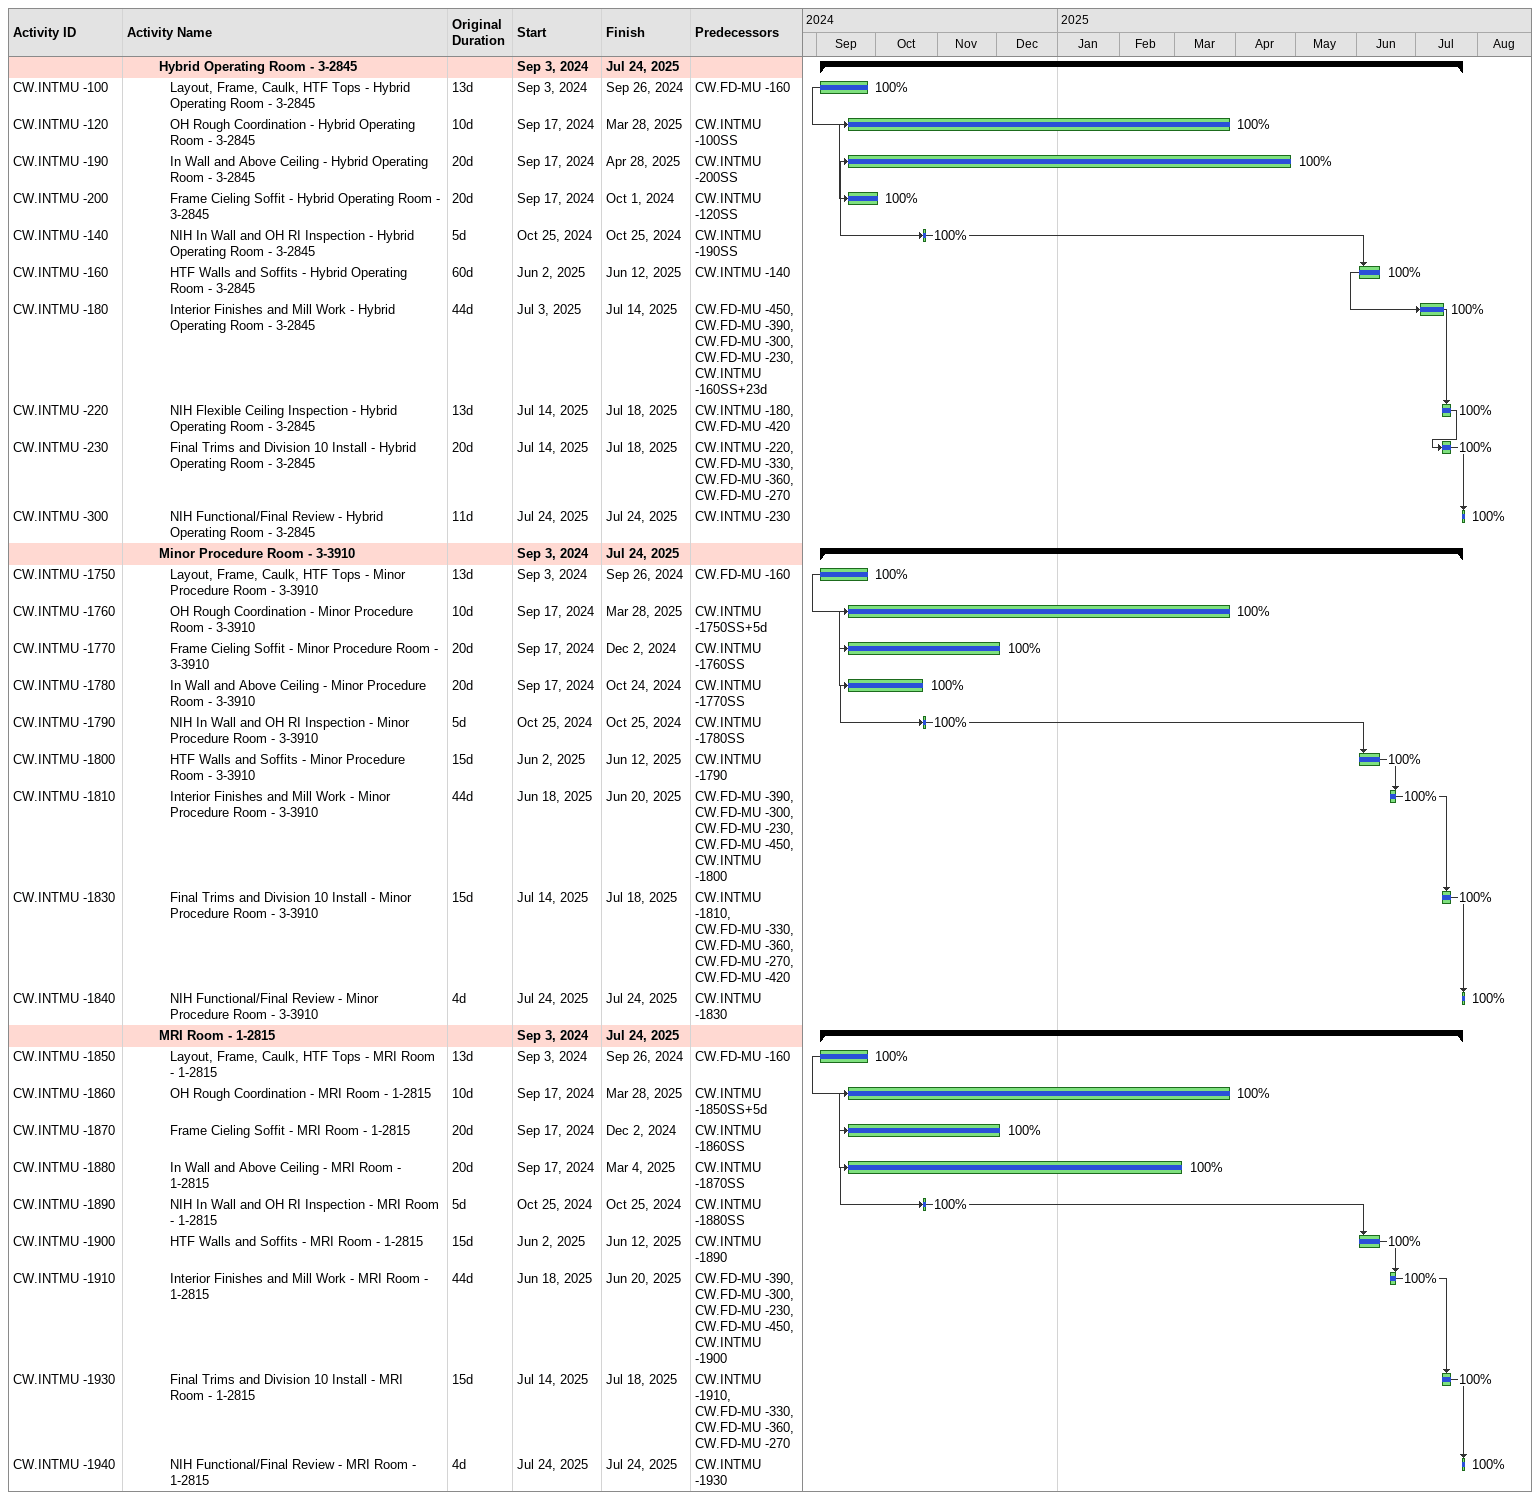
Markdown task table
| ID | Level | Task | Original duration | Start | Finish | Predecessors | % complete |
|---|---|---|---|---|---|---|---|
|  | 4 | **Hybrid Operating Room - 3-2845** |  | 2024-09-03 | 2025-07-24 |  |  |
| CW.INTMU -100 | 5 | Layout, Frame, Caulk, HTF Tops - Hybrid Operating Room - 3-2845 | 13d | 2024-09-03 | 2024-09-26 | CW.FD-MU -160 | 100 |
| CW.INTMU -120 | 5 | OH Rough Coordination - Hybrid Operating Room - 3-2845 | 10d | 2024-09-17 | 2025-03-28 | CW.INTMU -100SS | 100 |
| CW.INTMU -190 | 5 | In Wall and Above Ceiling - Hybrid Operating Room - 3-2845 | 20d | 2024-09-17 | 2025-04-28 | CW.INTMU -200SS | 100 |
| CW.INTMU -200 | 5 | Frame Cieling Soffit - Hybrid Operating Room - 3-2845 | 20d | 2024-09-17 | 2024-10-01 | CW.INTMU -120SS | 100 |
| CW.INTMU -140 | 5 | NIH In Wall and OH RI Inspection - Hybrid Operating Room - 3-2845 | 5d | 2024-10-25 | 2024-10-25 | CW.INTMU -190SS | 100 |
| CW.INTMU -160 | 5 | HTF Walls and Soffits - Hybrid Operating Room - 3-2845 | 60d | 2025-06-02 | 2025-06-12 | CW.INTMU -140 | 100 |
| CW.INTMU -180 | 5 | Interior Finishes and Mill Work - Hybrid Operating Room - 3-2845 | 44d | 2025-07-03 | 2025-07-14 | CW.FD-MU -450, CW.FD-MU -390, CW.FD-MU -300, CW.FD-MU -230, CW.INTMU -160SS+23d | 100 |
| CW.INTMU -220 | 5 | NIH Flexible Ceiling Inspection - Hybrid Operating Room - 3-2845 | 13d | 2025-07-14 | 2025-07-18 | CW.INTMU -180, CW.FD-MU -420 | 100 |
| CW.INTMU -230 | 5 | Final Trims and Division 10 Install - Hybrid Operating Room - 3-2845 | 20d | 2025-07-14 | 2025-07-18 | CW.INTMU -220, CW.FD-MU -330, CW.FD-MU -360, CW.FD-MU -270 | 100 |
| CW.INTMU -300 | 5 | NIH Functional/Final Review - Hybrid Operating Room - 3-2845 | 11d | 2025-07-24 | 2025-07-24 | CW.INTMU -230 | 100 |
|  | 4 | **Minor Procedure Room - 3-3910** |  | 2024-09-03 | 2025-07-24 |  |  |
| CW.INTMU -1750 | 5 | Layout, Frame, Caulk, HTF Tops - Minor Procedure Room - 3-3910 | 13d | 2024-09-03 | 2024-09-26 | CW.FD-MU -160 | 100 |
| CW.INTMU -1760 | 5 | OH Rough Coordination - Minor Procedure Room - 3-3910 | 10d | 2024-09-17 | 2025-03-28 | CW.INTMU -1750SS+5d | 100 |
| CW.INTMU -1770 | 5 | Frame Cieling Soffit - Minor Procedure Room - 3-3910 | 20d | 2024-09-17 | 2024-12-02 | CW.INTMU -1760SS | 100 |
| CW.INTMU -1780 | 5 | In Wall and Above Ceiling - Minor Procedure Room - 3-3910 | 20d | 2024-09-17 | 2024-10-24 | CW.INTMU -1770SS | 100 |
| CW.INTMU -1790 | 5 | NIH In Wall and OH RI Inspection - Minor Procedure Room - 3-3910 | 5d | 2024-10-25 | 2024-10-25 | CW.INTMU -1780SS | 100 |
| CW.INTMU -1800 | 5 | HTF Walls and Soffits - Minor Procedure Room - 3-3910 | 15d | 2025-06-02 | 2025-06-12 | CW.INTMU -1790 | 100 |
| CW.INTMU -1810 | 5 | Interior Finishes and Mill Work - Minor Procedure Room - 3-3910 | 44d | 2025-06-18 | 2025-06-20 | CW.FD-MU -390, CW.FD-MU -300, CW.FD-MU -230, CW.FD-MU -450, CW.INTMU -1800 | 100 |
| CW.INTMU -1830 | 5 | Final Trims and Division 10 Install - Minor Procedure Room - 3-3910 | 15d | 2025-07-14 | 2025-07-18 | CW.INTMU -1810, CW.FD-MU -330, CW.FD-MU -360, CW.FD-MU -270, CW.FD-MU -420 | 100 |
| CW.INTMU -1840 | 5 | NIH Functional/Final Review - Minor Procedure Room - 3-3910 | 4d | 2025-07-24 | 2025-07-24 | CW.INTMU -1830 | 100 |
|  | 4 | **MRI Room - 1-2815** |  | 2024-09-03 | 2025-07-24 |  |  |
| CW.INTMU -1850 | 5 | Layout, Frame, Caulk, HTF Tops - MRI Room - 1-2815 | 13d | 2024-09-03 | 2024-09-26 | CW.FD-MU -160 | 100 |
| CW.INTMU -1860 | 5 | OH Rough Coordination - MRI Room - 1-2815 | 10d | 2024-09-17 | 2025-03-28 | CW.INTMU -1850SS+5d | 100 |
| CW.INTMU -1870 | 5 | Frame Cieling Soffit - MRI Room - 1-2815 | 20d | 2024-09-17 | 2024-12-02 | CW.INTMU -1860SS | 100 |
| CW.INTMU -1880 | 5 | In Wall and Above Ceiling - MRI Room - 1-2815 | 20d | 2024-09-17 | 2025-03-04 | CW.INTMU -1870SS | 100 |
| CW.INTMU -1890 | 5 | NIH In Wall and OH RI Inspection - MRI Room - 1-2815 | 5d | 2024-10-25 | 2024-10-25 | CW.INTMU -1880SS | 100 |
| CW.INTMU -1900 | 5 | HTF Walls and Soffits - MRI Room - 1-2815 | 15d | 2025-06-02 | 2025-06-12 | CW.INTMU -1890 | 100 |
| CW.INTMU -1910 | 5 | Interior Finishes and Mill Work - MRI Room - 1-2815 | 44d | 2025-06-18 | 2025-06-20 | CW.FD-MU -390, CW.FD-MU -300, CW.FD-MU -230, CW.FD-MU -450, CW.INTMU -1900 | 100 |
| CW.INTMU -1930 | 5 | Final Trims and Division 10 Install - MRI Room - 1-2815 | 15d | 2025-07-14 | 2025-07-18 | CW.INTMU -1910, CW.FD-MU -330, CW.FD-MU -360, CW.FD-MU -270 | 100 |
| CW.INTMU -1940 | 5 | NIH Functional/Final Review - MRI Room - 1-2815 | 4d | 2025-07-24 | 2025-07-24 | CW.INTMU -1930 | 100 |
